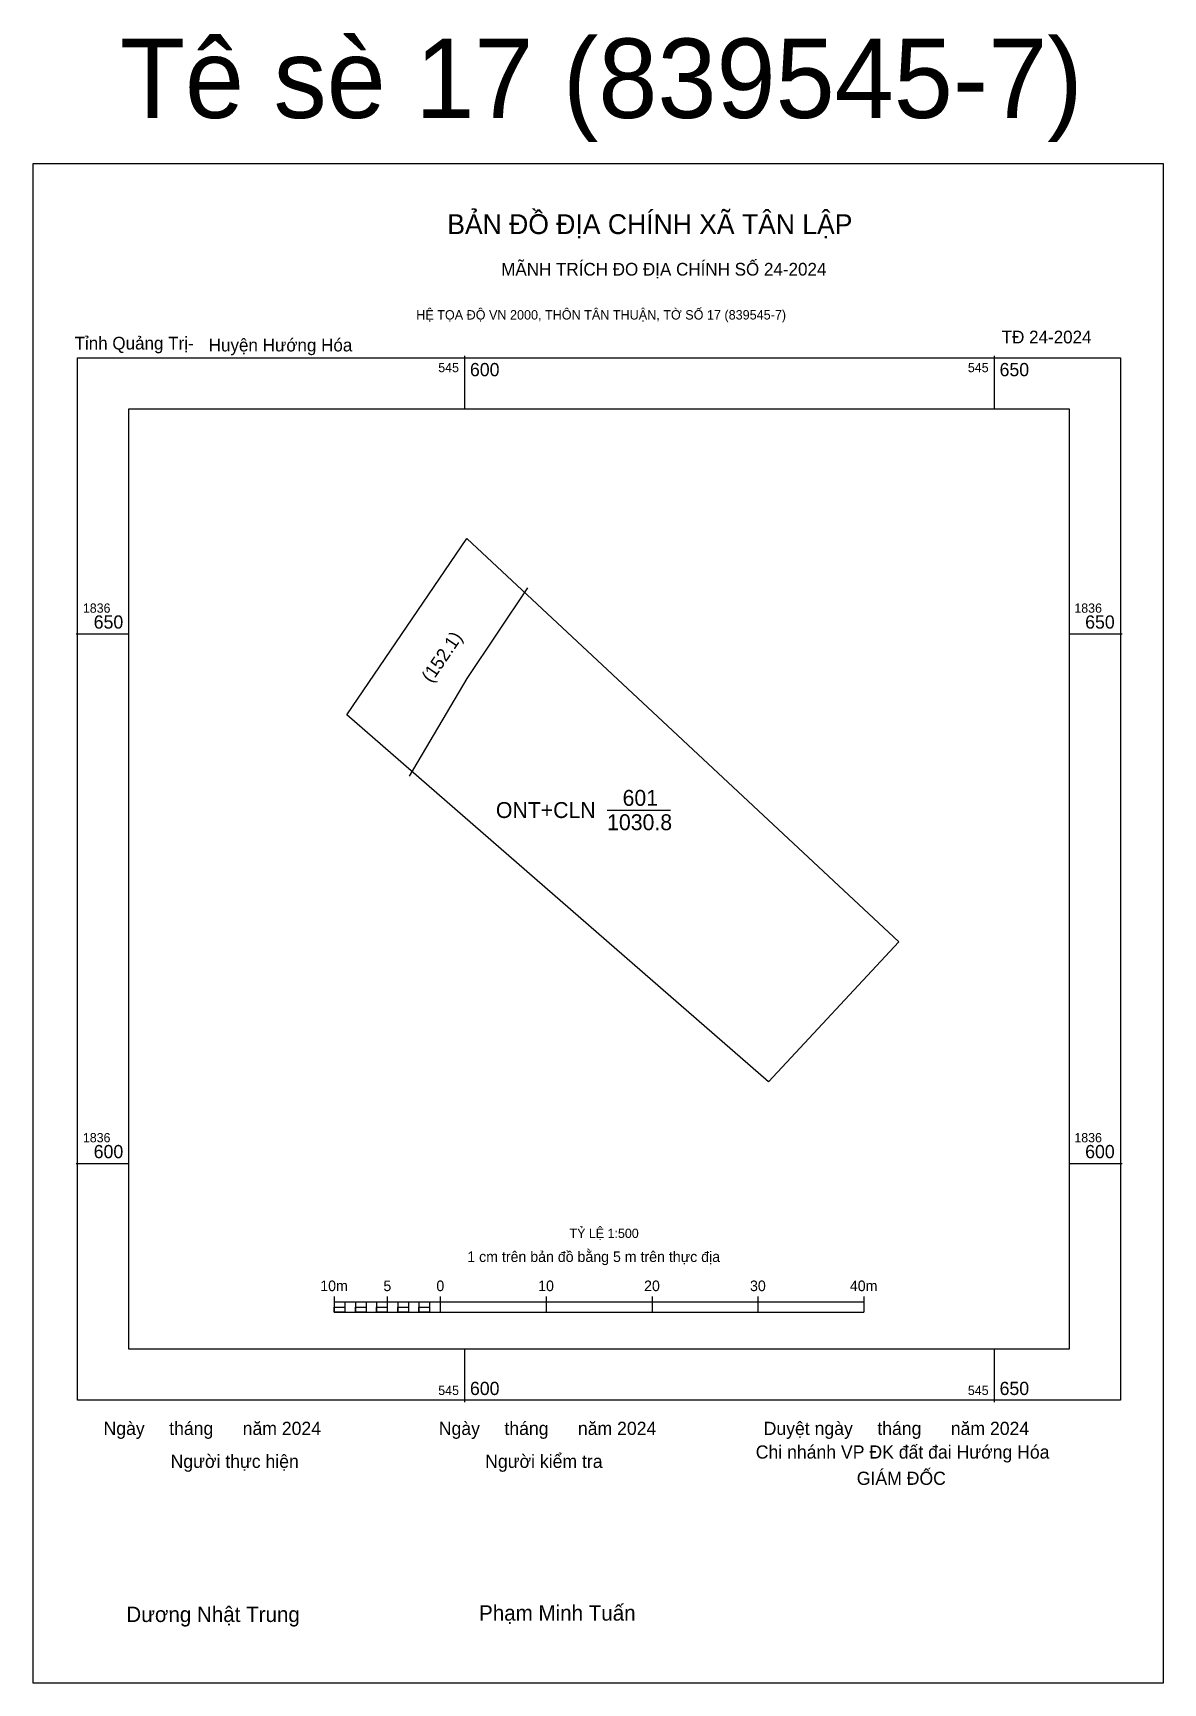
# Model space of a CAD drawing. Extents: x 545559 to 545666, y 1836551 to 1836707.
import ezdxf

# ---------------------------------------------------------------- set-up
doc = ezdxf.new("R2010")
doc.units = 0
for name, color, linetype in [('Level 10', 7, 'Continuous'), ('Level 13', 7, 'Continuous'), ('Level 15', 7, 'Continuous'), ('Level 27', 7, 'Continuous'), ('Level 49', 7, 'Continuous'), ('Level 50', 7, 'Continuous'), ('Level 6', 7, 'Continuous'), ('Level 62', 7, 'Continuous'), ('Level 63', 7, 'Continuous'), ('Level 9', 7, 'Continuous')]:
    doc.layers.add(name, color=color, linetype=linetype)

msp = doc.modelspace()

# ---------------------------------------------------------------- linework, layer by layer
at = {"layer": 'Level 10'}
msp.add_line((545613.45, 1836633.37), (545619.42, 1836633.37), dxfattribs=at)
msp.add_lwpolyline([(545628.69, 1836607.72), (545588.89, 1836642.37), (545600.21, 1836659.01), (545640.98, 1836620.94)], close=True, dxfattribs=at)
at = {"layer": 'Level 15'}
msp.add_lwpolyline([(545559.25, 1836694.41), (545665.93, 1836694.41), (545665.93, 1836550.95), (545559.25, 1836550.95)], close=True, dxfattribs=at)
at = {"layer": 'Level 27'}
for p, q in [((545600.21, 1836659.01), (545600.22, 1836659.02)), ((545588.89, 1836642.37), (545588.89, 1836642.37)), ((545640.98, 1836620.94), (545640.98, 1836620.94)), ((545628.69, 1836607.72), (545628.69, 1836607.72))]:
    msp.add_line(p, q, dxfattribs=at)
at = {"layer": 'Level 50'}
msp.add_lwpolyline([(545594.8, 1836636.56), (545600.23, 1836645.78), (545605.96, 1836654.34)], dxfattribs=at)
at = {"layer": 'Level 62'}
msp.add_lwpolyline([(545568.31, 1836671.24), (545657.06, 1836671.24), (545657.06, 1836582.48), (545568.31, 1836582.48)], close=True, dxfattribs=at)
at = {"layer": 'Level 63'}
for p, q in [((545600, 1836676.24), (545600, 1836671.24)), ((545650, 1836676.24), (545650, 1836671.24)), ((545563.31, 1836650), (545568.31, 1836650)), ((545657.06, 1836650), (545662.06, 1836650)), ((545563.31, 1836600), (545568.31, 1836600)), ((545657.06, 1836600), (545662.06, 1836600)), ((545587.69, 1836587.45), (545587.69, 1836585.95)), ((545587.69, 1836586.95), (545637.69, 1836586.95)), ((545587.69, 1836585.95), (545637.69, 1836585.95)), ((545588.69, 1836586.95), (545588.69, 1836585.95)), ((545589.69, 1836586.95), (545589.69, 1836585.95)), ((545590.69, 1836586.95), (545590.69, 1836585.95)), ((545591.69, 1836586.95), (545591.69, 1836585.95)), ((545592.69, 1836587.45), (545592.69, 1836585.95)), ((545592.69, 1836586.95), (545592.69, 1836585.95)), ((545593.69, 1836586.95), (545593.69, 1836585.95)), ((545594.69, 1836586.95), (545594.69, 1836585.95)), ((545595.69, 1836586.95), (545595.69, 1836585.95)), ((545596.69, 1836586.95), (545596.69, 1836585.95)), ((545597.69, 1836587.45), (545597.69, 1836585.95)), ((545597.69, 1836586.95), (545597.69, 1836585.95)), ((545607.69, 1836587.45), (545607.69, 1836585.95)), ((545617.69, 1836587.45), (545617.69, 1836585.95)), ((545627.69, 1836587.45), (545627.69, 1836585.95)), ((545637.69, 1836587.45), (545637.69, 1836585.95)), ((545600, 1836582.48), (545600, 1836577.48)), ((545650, 1836582.48), (545650, 1836577.48))]:
    msp.add_line(p, q, dxfattribs=at)
for points in [[(545563.46, 1836676.08), (545661.91, 1836676.08), (545661.91, 1836577.64), (545563.46, 1836577.64)], [(545587.69, 1836586.45), (545588.69, 1836586.45), (545588.69, 1836585.95), (545587.69, 1836585.95)], [(545587.69, 1836586.45), (545588.69, 1836586.45), (545588.69, 1836585.95), (545587.69, 1836585.95)], [(545589.69, 1836586.45), (545590.69, 1836586.45), (545590.69, 1836585.95), (545589.69, 1836585.95)], [(545591.69, 1836586.45), (545592.69, 1836586.45), (545592.69, 1836585.95), (545591.69, 1836585.95)], [(545593.69, 1836586.45), (545594.69, 1836586.45), (545594.69, 1836585.95), (545593.69, 1836585.95)], [(545595.69, 1836586.45), (545596.69, 1836586.45), (545596.69, 1836585.95), (545595.69, 1836585.95)]]:
    msp.add_lwpolyline(points, close=True, dxfattribs=at)

# ---------------------------------------------------------------- texts
at = {"layer": 'Level 13'}
for s, p in [('601', (545614.91, 1836633.77)), ('ONT+CLN', (545602.95, 1836632.62)), ('1030.8', (545613.45, 1836631.47))]:
    msp.add_text(s, height=1.5, dxfattribs=at).set_placement(p)
at = {"layer": 'Level 49'}
msp.add_text('(152.1)', height=1.25, rotation=55.7751, dxfattribs=at).set_placement((545596.87, 1836645.3))
at = {"layer": 'Level 6'}
msp.add_text('TỶ LỆ 1:500', height=0.879, dxfattribs=at).set_placement((545609.9, 1836592.97))
at = {"layer": 'Level 63'}
for s, height, p in [('Tê sè 17 (839545-7)', 7.5, (545567.47, 1836698.71)), ('BẢN ĐỒ ĐỊA CHÍNH XÃ TÂN LẬP', 1.8718, (545598.36, 1836687.75)), ('MÃNH TRÍCH ĐO ĐỊA CHÍNH SỐ 24-2024', 1.2011, (545603.45, 1836683.83)), ('HỆ TỌA ĐỘ VN 2000, THÔN TÂN THUẬN, TỜ SỐ 17 (839545-7)', 0.8891, (545595.43, 1836679.68)), ('545', 0.875, (545597.51, 1836674.71)), ('600', 1.25, (545600.5, 1836674.33)), ('545', 0.875, (545647.51, 1836674.71)), ('650', 1.25, (545650.5, 1836674.33)), ('1836', 0.875, (545563.96, 1836652)), ('650', 1.25, (545564.98, 1836650.5)), ('1836', 0.875, (545657.56, 1836652)), ('650', 1.25, (545658.58, 1836650.5)), ('1836', 0.875, (545563.96, 1836602)), ('600', 1.25, (545564.98, 1836600.5)), ('1836', 0.875, (545657.56, 1836602)), ('600', 1.25, (545658.58, 1836600.5)), ('1 cm trên bản đồ bằng 5 m trên thực địa', 1, (545600.25, 1836590.7)), ('10m', 1, (545586.37, 1836587.95)), ('5', 1, (545592.33, 1836587.95)), ('0', 1, (545597.33, 1836587.95)), ('10', 1, (545606.94, 1836587.95)), ('20', 1, (545616.94, 1836587.95)), ('30', 1, (545626.94, 1836587.95)), ('40m', 1, (545636.37, 1836587.95)), ('545', 0.875, (545597.51, 1836578.14)), ('600', 1.25, (545600.5, 1836578.14)), ('545', 0.875, (545647.51, 1836578.14)), ('650', 1.25, (545650.5, 1836578.14)), ('Ngày     tháng      năm 2024', 1.2442, (545565.91, 1836574.37)), ('Ngày     tháng      năm 2024', 1.2442, (545597.56, 1836574.37)), ('Duyệt ngày     tháng      năm 2024', 1.2442, (545628.23, 1836574.37)), ('Chi nhánh VP ĐK đất đai Hướng Hóa', 1.2442, (545627.48, 1836572.14)), ('Người thực hiện', 1.2442, (545572.24, 1836571.26)), ('Người kiểm tra', 1.2442, (545601.94, 1836571.26)), ('GIÁM ĐỐC', 1.244, (545637.02, 1836569.66)), ('Dương Nhật Trung', 1.4512, (545568.06, 1836556.71)), ('Phạm Minh Tuấn', 1.4512, (545601.36, 1836556.84))]:
    msp.add_text(s, height=height, dxfattribs=at).set_placement(p)
at = {"layer": 'Level 9'}
for s, height, p in [('Tỉnh Quảng Trị-', 1.2011, (545563.17, 1836676.85)), ('Huyện Hướng Hóa', 1.2011, (545575.84, 1836676.67)), ('TĐ 24-2024', 1.201, (545650.7, 1836677.43))]:
    msp.add_text(s, height=height, dxfattribs=at).set_placement(p)

doc.saveas('drawing.dxf')
